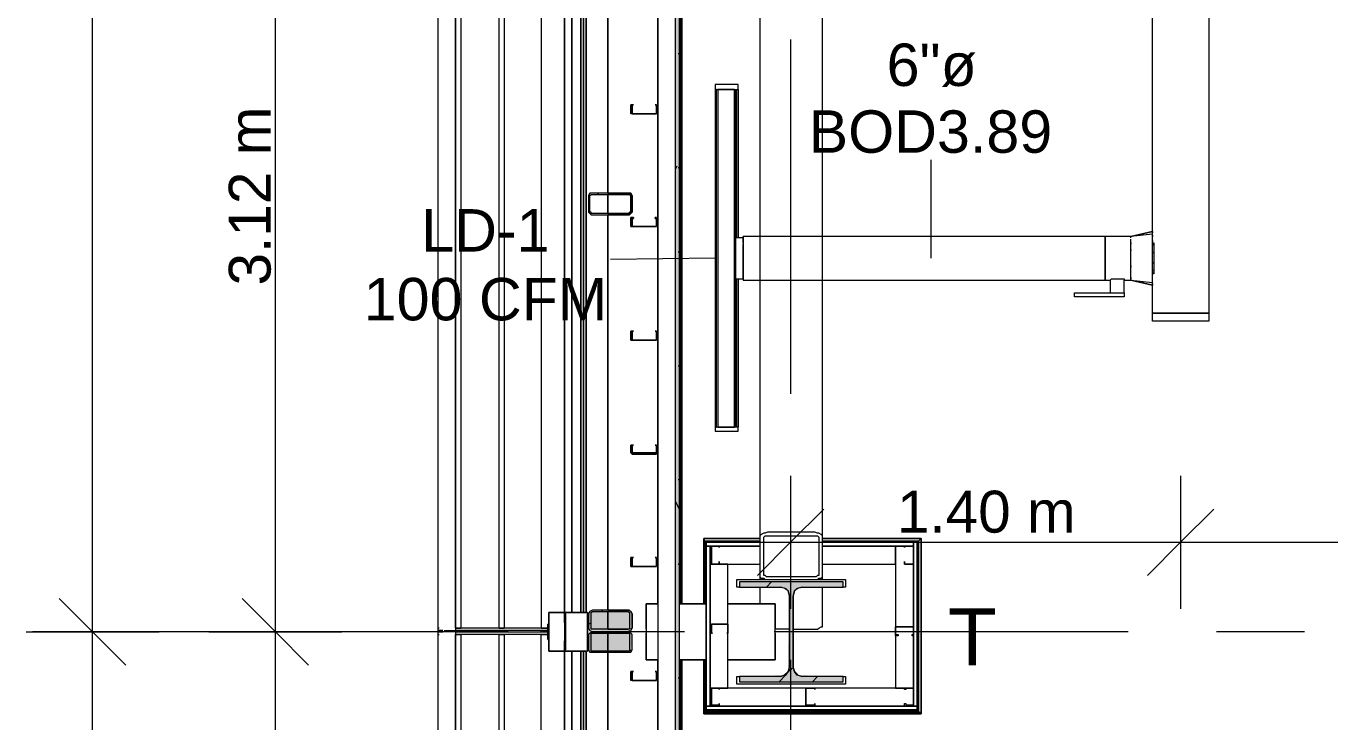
# Model space of a CAD drawing. Header units: metres. Extents: x -2 to 207, y -8 to 52.
# Drawn here: x 5.076 to 9.748, y 22.849 to 25.341 of the extents above; entities that cross this region are included whole.
import ezdxf

# ---------------------------------------------------------------- set-up
doc = ezdxf.new("R2010")
doc.units = ezdxf.units.M
doc.layers.add('HVAC - Ductos', color=5, linetype='Continuous', lineweight=0)
doc.layers.add('PDF_Text', color=7, linetype='Continuous', lineweight=0)
doc.layers.add('PDF_Geometry', color=7, linetype='Continuous', lineweight=0, true_color=0xaaaaaa)
doc.layers.add('PDF_Solid Fills', color=7, linetype='Continuous', lineweight=0, true_color=0xffffff)
doc.styles.add('PDF Helvetica', font='')
doc.styles.get('PDF Helvetica').set_extended_font_data('Helvetica')

msp = doc.modelspace()

# ---------------------------------------------------------------- hatches: boundary and pattern name
at = {"layer": 'PDF_Solid Fills', "lineweight": 0, "transparency": 33554559}
h = msp.add_hatch(color=256, dxfattribs=at)
h.paths.add_polyline_path([(7.4034, 34.4287), (7.4172, 34.4287), (7.4172, 46.7169), (7.4034, 46.7169)])
h.paths.add_polyline_path([(7.4034, 22.7362), (7.4172, 22.7362), (7.4172, 32.8984), (7.4034, 32.8984)])
h.paths.add_polyline_path([(7.4034, 21.2334), (7.4172, 21.2334), (7.4172, 22.7225), (7.4034, 22.7225)])
h.paths.add_polyline_path([(7.4172, 21.2151), (7.4034, 21.2151), (7.4034, 8.9224), (7.4172, 8.9224)])
h.paths.add_polyline_path([(7.4034, 32.9121), (7.4172, 32.9121), (7.4172, 34.4104), (7.4034, 34.4104)])
h = msp.add_hatch(color=256, dxfattribs=at)
h.paths.add_polyline_path([(7.0964, 24.743), (7.2476, 24.7384), (7.2476, 24.743)])
h.paths.add_polyline_path([(7.0964, 24.7338), (7.0918, 24.7338), (7.0918, 24.6743)])
h.paths.add_polyline_path([(7.2476, 24.7338), (7.2431, 24.7338), (7.2431, 24.6743), (7.2476, 24.7329)])
h.paths.add_polyline_path([(7.2431, 24.6743), (7.2385, 24.6743), (7.2431, 24.6697)])
h.paths.add_polyline_path([(7.101, 24.6697), (7.101, 24.6743), (7.0964, 24.6743)])
h.paths.add_polyline_path([(7.101, 24.6697), (7.2379, 24.6651), (7.2385, 24.6651), (7.2385, 24.6697)])
for points in [[(7.6324, 23.3319), (7.7974, 23.3319), (7.8111, 23.3181), (7.8066, 23.034), (7.802, 23.0248), (7.7974, 23.0203), (7.7791, 23.0157), (7.6324, 23.0111), (7.6324, 22.9928), (8.0035, 22.9928), (8.0035, 23.0111), (7.8569, 23.0157), (7.8387, 23.0157), (7.8387, 23.0248), (7.8341, 23.0294), (7.8295, 23.0294), (7.8295, 23.0478), (7.8249, 23.0478), (7.8249, 23.3043), (7.8295, 23.3227), (7.8387, 23.3319), (8.0035, 23.3319), (8.0035, 23.3502), (7.6324, 23.3502)], [(7.0918, 23.1852), (7.0964, 23.1852), (7.0964, 23.1761), (7.1056, 23.1761), (7.2339, 23.1715), (7.2339, 23.1761), (7.2431, 23.1806), (7.2476, 23.2439), (7.2476, 23.2449), (7.2431, 23.2494), (7.0964, 23.2494), (7.0918, 23.2403)], [(7.0964, 23.1074), (7.0964, 23.0982), (7.097, 23.0982), (7.2431, 23.1028), (7.2476, 23.166), (7.2476, 23.167), (7.2431, 23.1715), (7.0964, 23.1715), (7.0918, 23.1669), (7.0918, 23.1074)]]:
    msp.add_hatch(color=256, dxfattribs=at).paths.add_polyline_path(points)

# ---------------------------------------------------------------- linework, layer by layer
at = {"layer": 'HVAC - Ductos', "color": 252, "lineweight": 0, "true_color": 0x939598}
for points in [[(5.3142, 9.1378), (5.3142, 13.976), (5.3142, 23.1715), (5.3142, 32.3715), (5.3142, 41.567), (5.3142, 46.4007)], [(5.5569, 17.1787), (5.5707, 17.2061), (5.6119, 17.229), (5.6761, 17.2473), (5.7632, 17.2611), (5.864, 17.2703), (5.9693, 17.2748), (5.9693, 17.2794), (5.9693, 17.5727), (5.9693, 19.7856), (5.9693, 21.852), (5.9693, 23.1715), (5.9693, 26.2962), (5.9693, 28.7108), (5.9693, 32.3715), (5.9693, 38.3415), (5.9693, 41.567), (5.9693, 45.3515), (5.9693, 46.4007)], [(5.195, 23.2906), (5.3142, 23.1715), (5.4332, 23.0524)], [(5.8502, 23.2906), (5.9693, 23.1715), (6.0884, 23.0524)], [(5.0759, 23.1715), (5.3142, 23.1715), (5.5524, 23.1715)], [(5.7311, 23.1715), (5.9693, 23.1715), (6.2075, 23.1715)]]:
    msp.add_lwpolyline(points, dxfattribs=at)
at = {"layer": 'HVAC - Ductos', "lineweight": 0}
for points in [[(9.1123, 26.507), (9.1123, 26.5024), (9.1123, 27.9502), (9.314, 27.9502), (9.314, 24.3123), (9.1123, 24.3123), (9.1123, 24.4543)], [(9.1123, 24.5597), (9.1123, 26.3924)], [(7.5729, 23.9045), (7.5684, 23.9045), (7.5638, 23.9045), (7.5454, 23.9045), (7.55, 23.9045), (7.55, 25.1141), (7.5454, 25.1141), (7.5638, 25.1141), (7.5684, 25.1141), (7.5729, 25.1141)], [(7.5454, 25.1141), (7.5454, 23.9045)], [(7.5592, 25.1141), (7.5638, 25.1141), (7.5684, 25.1141)], [(7.5958, 25.1141), (7.605, 25.1141), (7.6233, 25.1141), (7.6279, 25.1141), (7.6279, 24.5826)], [(7.6004, 25.1141), (7.605, 25.1141), (7.6096, 25.1141)], [(7.6233, 24.5826), (7.6233, 25.1141)], [(8.3197, 24.5093), (8.3197, 24.8621)], [(7.6462, 24.5643), (7.6462, 24.5735), (7.6462, 24.5826), (7.6187, 24.5826), (7.6187, 24.5735), (7.6187, 24.5643)], [(7.6462, 24.5826), (7.6462, 24.5872), (7.6462, 24.5826), (7.6462, 24.5781), (7.6462, 24.5643), (7.6462, 24.546), (7.6462, 24.5277), (7.6462, 24.5093), (7.6462, 24.491), (7.6462, 24.4727), (7.6462, 24.4543), (7.6462, 24.4452), (7.6462, 24.4361), (7.6462, 24.4315), (8.9429, 24.4315), (8.9611, 24.4315), (8.9611, 24.3856), (8.9657, 24.3856), (8.9703, 24.3856), (8.9749, 24.3856), (8.9795, 24.3856), (8.9887, 24.3856), (8.9933, 24.3856), (9.0024, 24.3856), (9.0069, 24.3856), (9.0115, 24.3856), (9.0115, 24.4315), (9.0345, 24.4315), (9.0345, 24.4361), (9.0345, 24.4406), (9.0345, 24.4452), (9.0345, 24.4543), (9.0345, 24.4727), (9.0345, 24.491), (9.0345, 24.5093), (9.0345, 24.5277), (9.0345, 24.546), (9.0345, 24.5643), (9.0345, 24.5781)], [(9.0345, 24.5826), (9.0345, 24.5872), (8.9429, 24.5872), (8.9429, 24.5826), (8.9429, 24.5781), (8.9429, 24.5643), (8.9429, 24.546), (8.9429, 24.5277), (8.9429, 24.5093), (8.9429, 24.491), (8.9429, 24.4727), (8.9429, 24.4543), (8.9429, 24.4452), (8.9429, 24.4361), (8.9429, 24.4315), (8.9429, 24.4361), (8.9429, 24.4452), (8.9429, 24.4543), (8.9429, 24.4727), (8.9429, 24.491), (8.9429, 24.5093), (8.9429, 24.5277), (8.9429, 24.546), (8.9429, 24.5643), (8.9429, 24.5781), (8.9429, 24.5826), (8.9429, 24.5872), (7.6462, 24.5872)], [(9.1123, 24.6056), (9.0345, 24.5872), (9.1123, 24.6056)], [(9.1123, 24.4406), (9.1123, 24.4543), (9.1123, 24.4773), (9.1123, 24.5002), (9.1123, 24.5231), (9.1123, 24.5414), (9.1123, 24.5643), (9.1123, 24.5826), (9.1123, 24.5964), (9.0345, 24.5872)], [(9.1123, 24.5918), (9.1123, 24.5872)], [(7.6187, 24.5597), (7.6187, 24.546), (7.6187, 24.5277), (7.6187, 24.5093), (7.6187, 24.491), (7.6187, 24.4727), (7.6187, 24.4589), (7.6187, 24.4452), (7.6187, 24.4361), (7.6462, 24.4361), (7.6462, 24.4452), (7.6462, 24.4589), (7.6462, 24.4727), (7.6462, 24.491), (7.6462, 24.5093), (7.6462, 24.5277), (7.6462, 24.546), (7.6462, 24.5597)], [(9.1123, 24.5735), (9.1123, 24.5597), (9.1123, 24.5551)], [(9.1123, 24.5323), (9.1123, 24.5277)], [(9.1169, 24.5643), (9.1169, 24.5414), (9.1169, 24.5231), (9.1169, 24.5002), (9.1169, 24.4773), (9.1169, 24.4543)], [(7.5454, 24.5093), (7.1697, 24.5047)], [(9.1123, 24.4956), (9.1123, 24.491)], [(9.1123, 24.4681), (9.1123, 24.4635)], [(9.1123, 24.4589), (9.1123, 24.4498)], [(7.6279, 24.4361), (7.6279, 23.9045), (7.6233, 23.9045), (7.605, 23.9045), (7.5958, 23.9045)], [(7.6233, 23.9045), (7.6233, 24.4361)], [(8.9611, 24.4315), (8.9657, 24.4361), (8.9749, 24.4361), (8.9841, 24.4361), (8.9933, 24.4361), (9.0024, 24.4361), (9.0069, 24.4361), (9.0115, 24.4361), (9.0115, 24.4315)], [(9.0345, 24.4315), (9.1123, 24.4223), (9.1123, 24.4269), (9.1123, 24.4361)], [(7.5684, 23.9045), (7.5638, 23.9045), (7.5592, 23.9045)], [(7.6096, 23.9045), (7.605, 23.9045), (7.6004, 23.9045)], [(7.8157, 23.7304), (7.8157, 23.4922), (7.8157, 23.2539)], [(9.2132, 23.7304), (9.2132, 23.4922), (9.2132, 23.2539)], [(7.9349, 23.6114), (7.8157, 23.4922), (7.6966, 23.3731)], [(9.3323, 23.6114), (9.2132, 23.4922), (9.094, 23.3731)], [(7.582, 23.4922), (9.2132, 23.4922), (12.4157, 23.4922), (14.7295, 23.4922), (21.6112, 23.4922), (27.4071, 23.4922)]]:
    msp.add_lwpolyline(points, dxfattribs=at)
for points in [[(7.5454, 25.1325), (7.5454, 25.1141), (7.6279, 25.1141), (7.6279, 25.1325)], [(7.5546, 23.9045), (7.6142, 23.9045), (7.6142, 25.1141), (7.6187, 25.1141), (7.6187, 23.9045), (7.6142, 23.9045), (7.6142, 25.1141), (7.5546, 25.1141)], [(9.1123, 24.601), (9.1123, 24.6056)], [(9.0345, 24.5643), (9.0345, 24.5597)], [(9.0345, 24.5414), (9.0345, 24.5368)], [(9.0345, 24.4819), (9.0345, 24.4773)], [(9.0345, 24.4406), (9.0345, 24.4361)], [(9.1123, 24.4131), (9.0345, 24.4315), (9.1123, 24.4131), (9.1123, 24.4177)], [(8.8328, 24.3719), (8.8328, 24.3856), (9.0115, 24.3856), (9.0115, 24.3719)], [(9.1123, 24.3123), (9.314, 24.3123), (9.314, 24.2848), (9.1123, 24.2848)], [(7.5454, 23.8908), (7.6279, 23.8908), (7.6279, 23.9045), (7.5454, 23.9045)]]:
    msp.add_lwpolyline(points, close=True, dxfattribs=at)
at = {"layer": 'PDF_Geometry', "lineweight": 0}
for points in [[(8.1777, 34.4104), (8.4709, 34.4104), (8.4709, 34.4287), (7.4172, 34.4287), (7.4172, 46.7169), (7.3393, 46.7169), (7.3393, 8.9224)], [(9.4102, 8.8766), (9.0069, 8.8766), (8.5992, 8.8766), (8.196, 8.8766), (7.4034, 8.8766), (7.4034, 8.8903), (7.4034, 8.9087), (7.4034, 8.9224), (7.4034, 21.2151), (7.4034, 21.2197), (7.4034, 21.2334), (7.4034, 22.7225), (7.4034, 22.7362), (7.4034, 32.8984), (7.4034, 32.9121), (7.4034, 34.4104), (7.4034, 34.4287), (7.4034, 46.7169)], [(7.4172, 8.9224), (7.4172, 21.2151), (8.448, 21.2151), (8.448, 21.2334), (7.4172, 21.2334), (7.4172, 22.7225), (14.4684, 22.7225), (14.4684, 22.7362), (7.4172, 22.7362), (7.4172, 32.8984), (9.0115, 32.8984), (9.0115, 32.9121), (7.4172, 32.9121), (7.4172, 34.4104), (7.7424, 34.4104)], [(7.4172, 22.7362), (7.4172, 23.0707), (7.4172, 22.7362), (7.4172, 23.0707), (7.5134, 23.0707), (7.4172, 23.0707), (7.4172, 22.7362), (7.4172, 32.8984), (7.4172, 32.4724), (7.4172, 32.8984), (7.4172, 32.4724), (7.4172, 32.8984), (9.0115, 32.8984), (9.0115, 32.9121), (9.3918, 32.9121), (9.3918, 32.8984), (21.3547, 32.8984)], [(7.3393, 23.2723), (7.3393, 32.2661)], [(7.4172, 32.2661), (7.4172, 23.2723)], [(7.4172, 32.2661), (7.4172, 23.2723)], [(7.4172, 23.2723), (7.4172, 32.2661)], [(7.4172, 32.2661), (7.4172, 23.2723)], [(7.4217, 23.2723), (7.4217, 32.2661)], [(7.7058, 27.492), (7.7058, 23.506), (7.5042, 23.506), (7.7058, 23.506), (7.5042, 23.506), (7.5042, 23.5014), (7.5088, 23.4968), (7.5134, 23.4968), (7.7012, 23.4968), (7.5134, 23.4968), (7.7058, 23.4968), (7.5088, 23.4968), (7.5088, 23.2723), (7.5088, 23.4968), (7.7058, 23.4968)], [(7.9303, 23.506), (7.9303, 27.492)], [(7.7058, 23.506), (7.5042, 23.506), (7.5042, 23.2723), (7.5042, 23.506), (7.5042, 23.2723), (7.5042, 23.506), (7.5042, 23.5014), (7.5088, 23.4968), (7.5134, 23.4968), (7.7012, 23.4968), (7.5134, 23.4968), (7.7058, 23.4968), (7.5134, 23.4968), (7.5134, 23.4143), (7.5134, 22.9699), (7.5134, 22.892), (8.2739, 22.892), (7.5134, 22.892), (7.5134, 22.8874), (7.5088, 22.8874), (7.5042, 22.8828), (7.5042, 22.8783), (7.5042, 23.0707), (7.5042, 22.8828), (8.283, 22.8828), (8.283, 23.506), (8.2785, 23.5014), (8.2739, 23.4968), (8.2785, 23.5014), (8.283, 23.506), (8.2785, 23.5014), (8.2739, 23.4968), (7.9349, 23.4968), (8.2739, 23.4968), (7.9303, 23.4968), (8.1914, 23.4968), (8.2739, 23.4968), (8.2739, 22.9699), (8.2739, 22.892), (7.5134, 22.892), (8.2739, 22.892), (8.2739, 22.8874), (8.2785, 22.8828), (8.283, 22.8828), (8.283, 22.8783), (8.283, 22.8828), (8.2785, 22.8828), (8.2739, 22.8874), (8.2739, 22.892), (8.2739, 23.4968), (8.2739, 22.8874), (7.5134, 22.8874), (7.5134, 23.0707), (7.5134, 22.8874), (8.2739, 22.8874), (7.5088, 22.8874), (8.2739, 22.8874), (8.2739, 23.4968), (8.2739, 22.892), (8.2739, 22.8874), (8.2785, 22.8828), (8.283, 22.8828), (8.283, 22.8783), (8.283, 23.506), (7.9303, 23.506), (8.283, 23.506), (7.9303, 23.506), (8.283, 23.506), (8.2785, 23.5014), (8.2739, 23.4968), (7.9303, 23.4968), (7.9303, 27.1759)], [(7.7058, 27.1759), (7.7058, 23.4968), (7.5134, 23.4968), (7.5134, 23.4922), (7.5134, 23.4785), (7.5134, 22.9057), (7.5271, 22.9057), (7.5271, 23.4785), (7.5134, 23.4785), (7.7058, 23.4785), (7.5271, 23.4785), (7.5271, 23.4143), (7.5271, 22.9699), (7.5912, 22.9699), (7.5912, 23.4143), (7.5271, 23.4143), (7.5912, 23.4143), (7.7058, 23.4143)], [(6.5695, 26.2412), (6.5604, 26.2412), (6.5558, 26.2412), (6.5512, 26.2412), (6.5512, 23.1715), (6.5558, 23.1715), (6.5604, 23.1715), (6.5695, 23.1715)], [(6.6153, 26.2412), (6.6153, 26.2366), (6.6153, 26.2412), (6.6153, 26.2366), (6.6153, 26.2412), (6.6153, 23.1715), (6.9452, 23.1715), (6.9452, 23.1761), (6.9269, 23.1761), (6.9452, 23.1761)], [(6.6336, 26.2275), (6.6153, 26.2275), (6.6153, 23.1852), (6.6153, 26.2275), (6.6336, 26.2275), (6.6336, 23.1852), (6.6153, 23.1852), (6.6153, 26.2275), (6.6153, 23.1852), (6.6336, 23.1852)], [(6.9223, 23.1852), (6.9452, 23.1852), (6.9452, 23.199), (6.9498, 23.199), (6.9452, 23.199), (6.9452, 23.1898), (6.9452, 23.199), (6.9452, 23.1852), (6.6153, 23.1852), (6.6153, 26.2275)], [(6.9452, 26.2275), (6.9452, 26.2229), (6.9452, 26.2275), (6.9223, 26.2275), (6.9223, 23.1852), (6.9452, 23.1852), (6.9452, 23.199), (6.9452, 23.1898), (6.9452, 23.199), (6.9452, 23.1898), (6.9452, 23.199), (6.9452, 23.1852)], [(7.8157, 25.2928), (7.8157, 24.0237)], [(7.0048, 24.743), (7.0048, 24.6651)], [(7.1239, 24.7384), (7.1285, 24.743)], [(7.1606, 24.743), (7.2385, 24.743), (7.2431, 24.743)], [(7.2431, 24.7384), (7.2476, 24.7338), (7.2476, 24.6743), (7.2431, 24.6697), (7.2385, 24.6651), (7.1606, 24.6651)], [(7.1606, 24.6697), (7.2385, 24.6697), (7.2385, 24.6743), (7.2431, 24.6743), (7.2431, 24.7338), (7.2385, 24.7384), (7.1606, 24.7384)], [(7.0918, 24.7064), (7.0964, 24.711)], [(7.8157, 23.703), (7.8157, 23.3868)], [(7.5134, 23.4922), (7.5134, 22.892), (7.5134, 23.4922)], [(8.2693, 23.4922), (8.2693, 23.4968), (7.9303, 23.4968)], [(7.9303, 23.4922), (8.2693, 23.4922)], [(8.2556, 23.4922), (7.9303, 23.4922)], [(7.9303, 23.3593), (7.9303, 23.4143), (8.1914, 23.4143), (8.1914, 23.4785), (7.9303, 23.4785), (8.2556, 23.4785), (8.2556, 23.4922), (8.2556, 22.9057), (8.2693, 22.9057)], [(8.2693, 23.4922), (8.2556, 23.4922)], [(8.2693, 22.9057), (8.2693, 23.4922)], [(7.9303, 23.4143), (8.1914, 23.4143), (8.1914, 22.9699), (7.5912, 22.9699), (7.5271, 22.9699), (7.5271, 22.9057), (8.2556, 22.9057), (8.2556, 22.9699), (8.1914, 22.9699), (7.5912, 22.9699), (7.5912, 23.4143), (7.7058, 23.4143), (7.7058, 23.3593)], [(7.6324, 23.3319), (7.6233, 23.3319), (7.6233, 23.3593), (7.7241, 23.3593)], [(7.7058, 23.3319), (7.7058, 23.2723)], [(7.7287, 23.3319), (7.747, 23.3502)], [(7.7791, 23.0111), (7.7929, 23.0157), (7.8066, 23.0294), (7.8111, 23.0432), (7.8111, 23.2998), (7.8066, 23.3181), (7.7929, 23.3273), (7.7791, 23.3319)], [(7.8569, 23.3319), (7.8433, 23.3273), (7.8295, 23.3181), (7.8249, 23.2998), (7.8249, 23.0432)], [(7.8249, 23.1806), (7.9028, 23.1806), (7.9119, 23.1806), (7.9165, 23.1852), (7.9257, 23.1898), (7.9303, 23.1898), (7.9303, 23.199), (7.9303, 23.2036), (7.9303, 23.3319)], [(7.9119, 23.3593), (8.0127, 23.3593), (8.0127, 23.3319), (8.0036, 23.3319)], [(7.298, 23.1944), (7.298, 23.1898), (7.298, 23.1852), (7.298, 23.1806), (7.298, 23.1852), (7.298, 23.1898), (7.298, 23.1944), (7.298, 23.2723), (7.298, 23.0707), (7.298, 23.1532), (7.298, 23.1577), (7.298, 23.1623), (7.298, 23.1669), (7.298, 23.1623), (7.298, 23.1577), (7.298, 23.1532)], [(7.7607, 23.1532), (7.7607, 23.1577), (7.7607, 23.1623), (7.7607, 23.1669), (7.7607, 23.1623), (7.7607, 23.1577), (7.7607, 23.1532), (7.7607, 23.0707), (7.7607, 23.2723), (7.7607, 23.1944), (7.7607, 23.1898), (7.7607, 23.1852), (7.7607, 23.1806), (7.7607, 23.1852), (7.7607, 23.1898), (7.7607, 23.1944)], [(6.9498, 23.2403), (6.9498, 23.199)], [(6.9498, 23.2403), (6.9498, 23.199)], [(7.014, 23.2403), (7.0826, 23.2403)], [(7.1377, 23.2448), (7.1423, 23.2494)], [(7.2385, 23.2494), (7.2339, 23.2494), (7.1606, 23.2494)], [(7.2339, 23.2448), (7.1606, 23.2448)], [(7.2385, 23.2357), (7.2385, 23.1852)], [(7.2431, 23.2448), (7.2476, 23.2357), (7.2476, 23.1852), (7.2431, 23.1806)], [(6.5558, 23.1852), (6.5512, 23.1852), (6.5512, 23.1761), (6.5558, 23.1761)], [(6.5695, 23.1761), (6.5604, 23.1761), (6.5558, 23.1761), (6.5512, 23.1761), (6.5512, 20.1063), (6.5558, 20.1063), (6.5604, 20.1063), (6.5695, 20.1063)], [(6.5741, 23.1761), (6.5833, 23.1761), (6.6016, 23.1761), (6.6153, 23.1761), (6.6153, 23.1715), (6.6016, 23.1715), (6.5833, 23.1715), (6.5741, 23.1715)], [(6.6153, 23.1761), (6.6153, 23.1715), (6.6153, 23.1761), (6.6153, 23.1715), (6.6153, 23.1761), (6.6153, 20.1063), (6.9452, 20.1063), (6.9452, 20.1109), (6.9269, 20.1109), (6.9452, 20.1109)], [(6.9452, 23.1715), (6.9452, 23.1761), (6.9452, 23.1715), (6.9269, 23.1715), (6.9452, 23.1715), (6.9452, 23.1761), (6.6153, 23.1761), (6.6153, 23.1715)], [(6.6153, 23.1715), (6.6153, 23.1761), (6.6153, 23.1715)], [(6.6153, 23.1715), (6.6153, 23.1761), (6.6153, 23.1715)], [(6.7711, 23.1852), (6.7895, 23.1852)], [(6.9498, 23.199), (6.9452, 23.199)], [(6.9498, 23.199), (6.9452, 23.199)], [(6.9498, 23.199), (6.9498, 23.2036)], [(6.9498, 23.199), (6.9498, 23.2036)], [(7.0918, 23.199), (7.101, 23.2036)], [(7.1606, 23.1806), (7.2339, 23.1806)], [(7.2385, 23.1715), (7.2339, 23.1715), (7.2385, 23.1761)], [(7.8111, 23.1806), (7.7607, 23.1806)], [(6.8031, 23.1715), (5.5753, 23.1715)], [(6.5558, 23.1715), (6.5512, 23.1715), (6.5512, 23.1623), (6.5558, 23.1623)], [(6.9223, 23.1623), (6.9452, 23.1623), (6.9452, 23.1486), (6.9452, 23.1532), (6.9452, 23.1486), (6.9452, 23.1623), (6.9452, 23.1577), (6.9452, 23.1623), (6.6153, 23.1623), (6.6153, 20.1201), (6.9452, 20.1201), (6.9452, 20.1338), (6.9452, 20.1247), (6.9452, 20.1338), (6.9498, 20.1338), (6.9452, 20.1338), (6.9452, 20.1201), (6.9223, 20.1201)], [(6.6336, 23.1623), (6.6153, 23.1623), (6.6153, 20.1201), (6.6153, 23.1623), (6.6336, 23.1623), (6.6336, 20.1201), (6.6153, 20.1201), (6.6153, 23.1623), (6.6153, 20.1201), (6.6336, 20.1201)], [(6.7895, 23.1623), (6.7711, 23.1623)], [(6.9223, 20.0972), (6.9452, 20.0972), (6.9452, 20.0926), (6.9452, 20.0972), (6.9452, 20.0788), (6.9498, 20.0788), (6.9452, 20.0788), (6.9498, 20.0788), (6.9452, 20.0788), (6.9452, 20.088), (6.9452, 20.0788), (6.9452, 20.1338), (6.9452, 20.1247), (6.9452, 20.1338), (6.9452, 20.1201), (6.9223, 20.1201), (6.9223, 23.1623), (6.9452, 23.1623), (6.9452, 23.1486), (6.9452, 23.1532), (6.9452, 23.1486), (6.9452, 23.1623), (6.9452, 23.1577)], [(6.9452, 23.144), (6.9498, 23.144)], [(6.9452, 23.144), (6.9498, 23.144)], [(6.9452, 23.144), (6.9498, 23.144)], [(6.9452, 23.144), (6.9498, 23.144)], [(6.9498, 23.1394), (6.9498, 23.144)], [(6.9498, 23.1394), (6.9498, 23.144)], [(7.0048, 23.1394), (7.0048, 23.1028)], [(7.0048, 23.1394), (7.0048, 23.1028)], [(7.4355, 23.1715), (7.1193, 23.1715)], [(7.2339, 23.1669), (7.1606, 23.1669)], [(7.2385, 23.1669), (7.2385, 23.1623), (7.2385, 23.1074), (7.2385, 23.1028)], [(7.2476, 23.1074), (7.2476, 23.1623), (7.2431, 23.1669)], [(9.0253, 23.1715), (7.7562, 23.1715)], [(9.6575, 23.1715), (9.3415, 23.1715)], [(7.0826, 23.1028), (7.014, 23.1028)], [(7.1606, 23.1028), (7.2339, 23.1028)], [(7.1606, 23.0982), (7.2339, 23.0982), (7.2385, 23.0982)], [(7.2431, 23.1028), (7.2431, 23.1074)], [(7.3393, 14.4617), (7.3393, 23.0707)], [(7.4217, 22.7362), (7.4217, 23.0707)], [(7.5134, 22.892), (7.5134, 23.0707)], [(7.5134, 23.0707), (7.5134, 22.892)], [(7.5134, 22.892), (7.5134, 23.0707)], [(7.5134, 23.0707), (7.5134, 22.892)], [(7.5912, 23.0707), (7.7607, 23.0707), (7.5912, 23.0707)], [(7.8066, 23.0294), (7.8249, 23.0432), (7.8295, 23.0294), (7.8433, 23.0157), (7.8569, 23.0111)], [(7.8157, 23.0707), (7.8157, 21.8016)], [(8.0036, 23.0111), (8.0127, 23.0111), (8.0127, 22.9836), (7.6233, 22.9836), (7.6233, 23.0111), (7.6324, 23.0111)], [(7.7745, 22.9928), (7.7974, 23.0157)], [(7.8936, 22.9928), (7.9119, 23.0111)], [(7.5134, 22.892), (8.2739, 22.892), (7.5134, 22.892)]]:
    msp.add_lwpolyline(points, dxfattribs=at)
for points in [[(7.4263, 32.2661), (7.4263, 23.2723)], [(6.7895, 23.1852), (6.7711, 23.1852), (6.7711, 26.2275), (6.7895, 26.2275)], [(7.0048, 24.7064), (7.0048, 23.2403), (7.0048, 24.7064), (7.0048, 26.1679)], [(7.0322, 26.1679), (7.0322, 24.7064)], [(7.0644, 26.1679), (7.0644, 24.7064)], [(7.0735, 26.1679), (7.0735, 24.7064)], [(7.0826, 26.1679), (7.0826, 24.7064)], [(7.1606, 24.743), (7.1606, 26.2)], [(7.2431, 25.0591), (7.2431, 25.0317), (7.2476, 25.0271), (7.3347, 25.0271), (7.3347, 25.0317), (7.3347, 25.0591), (7.3301, 25.0591), (7.3347, 25.0591), (7.3347, 25.0317), (7.3347, 25.0271), (7.2476, 25.0271), (7.2476, 25.0317), (7.2476, 25.0591), (7.2522, 25.0591)], [(7.2522, 25.0591), (7.2476, 25.0591), (7.2476, 25.0317), (7.2476, 25.0271), (7.3347, 25.0271), (7.3347, 25.0317), (7.3347, 25.0591), (7.3301, 25.0591), (7.3347, 25.0591), (7.3347, 25.0317), (7.3347, 25.0271), (7.2476, 25.0271), (7.2431, 25.0271), (7.2431, 25.0317), (7.2431, 25.0591)], [(7.101, 24.743), (7.0964, 24.743), (7.0918, 24.7338), (7.0918, 24.6743), (7.0964, 24.6697), (7.101, 24.6651), (7.2385, 24.6651), (7.2431, 24.6697), (7.2476, 24.6743), (7.2476, 24.7338), (7.2431, 24.743), (7.2385, 24.743)], [(7.0964, 24.6743), (7.0964, 24.7338), (7.101, 24.7384), (7.2385, 24.7384), (7.2431, 24.7338), (7.2431, 24.6743), (7.2385, 24.6743), (7.2385, 24.6697), (7.101, 24.6697), (7.101, 24.6743)], [(7.1606, 24.7064), (7.1606, 24.7384), (7.1606, 24.7064), (7.1606, 24.6697)], [(7.0322, 24.7064), (7.0322, 23.2403)], [(7.0644, 24.7064), (7.0644, 23.2403)], [(7.0735, 24.7064), (7.0735, 23.2403)], [(7.0826, 24.7064), (7.0826, 23.2403)], [(7.1606, 23.2494), (7.1606, 24.6651)], [(7.2431, 24.656), (7.2431, 24.6239), (7.2476, 24.6239), (7.3347, 24.6239), (7.3347, 24.656), (7.3301, 24.656), (7.3301, 24.6514), (7.3347, 24.6514), (7.3347, 24.6239), (7.2476, 24.6239), (7.2476, 24.6514), (7.2522, 24.6514), (7.2522, 24.656)], [(7.2522, 24.656), (7.2522, 24.6514), (7.2476, 24.6514), (7.2476, 24.6239), (7.3347, 24.6239), (7.3347, 24.6514), (7.3301, 24.6514), (7.3301, 24.656), (7.3347, 24.656), (7.3347, 24.6239), (7.2476, 24.6239), (7.2431, 24.6239), (7.2431, 24.656)], [(7.2431, 24.2482), (7.2431, 24.2161), (7.2476, 24.2161), (7.3347, 24.2161), (7.3347, 24.2482), (7.3301, 24.2482), (7.3347, 24.2482), (7.3347, 24.2161), (7.2476, 24.2161), (7.2476, 24.2482), (7.2522, 24.2482)], [(7.2522, 24.2482), (7.2476, 24.2482), (7.2476, 24.2161), (7.3347, 24.2161), (7.3347, 24.2482), (7.3301, 24.2482), (7.3347, 24.2482), (7.3347, 24.2161), (7.2476, 24.2161), (7.2431, 24.2161), (7.2431, 24.2482)], [(7.2431, 23.8404), (7.2431, 23.8129), (7.2476, 23.8129), (7.2476, 23.8083), (7.3347, 23.8083), (7.3347, 23.8129), (7.3347, 23.8404), (7.3301, 23.8404), (7.3347, 23.8404), (7.3347, 23.8129), (7.2476, 23.8129), (7.2476, 23.8404), (7.2522, 23.8404)], [(7.2522, 23.8404), (7.2476, 23.8404), (7.2476, 23.8129), (7.3347, 23.8129), (7.3347, 23.8404), (7.3301, 23.8404), (7.3347, 23.8404), (7.3347, 23.8129), (7.3347, 23.8083), (7.2476, 23.8083), (7.2431, 23.8129), (7.2431, 23.8404)], [(8.2739, 22.892), (8.2739, 23.4968), (8.2739, 22.8874), (8.2739, 23.4968), (8.2739, 22.892), (8.2739, 22.8874), (8.2785, 22.8828), (8.283, 22.8828), (8.283, 22.8783), (8.283, 23.506), (8.283, 22.8828), (7.5042, 22.8828), (7.5042, 23.0707), (7.5042, 22.8783), (7.5042, 22.8828), (7.5088, 22.8874), (7.5134, 22.8874), (7.5134, 22.892)], [(7.5134, 23.4968), (7.5134, 23.2723), (7.5134, 23.4968), (7.5134, 23.2723), (7.5134, 23.4968), (7.5088, 23.4968), (7.5042, 23.5014), (7.5042, 23.506), (7.5042, 23.5014), (7.5088, 23.4968)], [(7.9303, 23.506), (7.9303, 23.5106), (7.9303, 23.5152), (7.9257, 23.5197), (7.9165, 23.5243), (7.9119, 23.5243), (7.9028, 23.5288), (7.7332, 23.5288), (7.7241, 23.5243), (7.7195, 23.5243), (7.7104, 23.5197), (7.7058, 23.5152), (7.7058, 23.5106), (7.7058, 23.506), (7.7058, 23.3823), (7.7058, 23.3731), (7.7058, 23.3685), (7.7104, 23.3639), (7.7195, 23.3639), (7.7241, 23.3593), (7.7332, 23.3593), (7.9028, 23.3593), (7.9119, 23.3593), (7.9165, 23.3639), (7.9257, 23.3639), (7.9303, 23.3685), (7.9303, 23.3731), (7.9303, 23.3823)], [(7.7332, 23.5152), (7.9028, 23.5152), (7.9073, 23.5152), (7.9119, 23.5152), (7.9165, 23.5106), (7.9165, 23.506), (7.9165, 23.3823), (7.9165, 23.3777), (7.9165, 23.3731), (7.9119, 23.3731), (7.9073, 23.3685), (7.9028, 23.3685), (7.7332, 23.3685), (7.7287, 23.3685), (7.7241, 23.3731), (7.7195, 23.3731), (7.7195, 23.3777), (7.7195, 23.3823), (7.7195, 23.506), (7.7195, 23.5106), (7.7241, 23.5152), (7.7287, 23.5152)], [(7.5134, 23.4968), (7.5134, 23.2723)], [(7.5134, 23.4922), (7.7058, 23.4922)], [(7.5317, 23.4143), (7.5271, 23.4189), (7.5271, 23.4785), (7.5317, 23.4785), (7.5592, 23.4785), (7.5592, 23.4739), (7.5592, 23.4785), (7.5317, 23.4785), (7.5317, 23.4189), (7.5317, 23.4143), (7.5592, 23.4143)], [(8.2739, 23.4968), (7.9349, 23.4968), (8.2739, 23.4968), (7.9303, 23.4968)], [(8.1914, 23.4143), (8.1914, 22.9699), (8.2556, 22.9699), (8.2556, 23.4785), (8.1914, 23.4785)], [(8.2235, 23.4739), (8.2235, 23.4785)], [(8.2556, 23.4785), (8.2556, 23.4189), (8.2556, 23.4143), (8.2235, 23.4143), (8.2235, 23.4235), (8.2235, 23.4143), (8.2556, 23.4143), (8.2556, 23.4189), (8.2556, 23.4785), (8.2235, 23.4785)], [(8.2693, 22.892), (8.2739, 22.892), (8.2739, 23.4968), (8.2693, 23.4968)], [(7.2431, 23.4372), (7.2431, 23.4051), (7.2476, 23.4051), (7.3347, 23.4051), (7.3347, 23.4372), (7.3301, 23.4372), (7.3347, 23.4372), (7.3347, 23.4051), (7.2476, 23.4051), (7.2476, 23.4372), (7.2522, 23.4372)], [(7.2522, 23.4372), (7.2476, 23.4372), (7.2476, 23.4051), (7.3347, 23.4051), (7.3347, 23.4372), (7.3301, 23.4372), (7.3347, 23.4372), (7.3347, 23.4051), (7.2476, 23.4051), (7.2431, 23.4051), (7.2431, 23.4372)], [(7.5592, 23.4235), (7.5592, 23.4143)], [(8.0036, 23.3502), (7.6324, 23.3502), (7.6324, 23.3319), (7.7791, 23.3319), (7.7974, 23.3273), (7.8066, 23.3181), (7.8111, 23.2998), (7.8111, 23.0478), (7.8066, 23.0294), (7.7974, 23.0157), (7.7791, 23.0111), (7.6324, 23.0111), (7.6324, 22.9928), (8.0036, 22.9928), (8.0036, 23.0111), (7.8569, 23.0111), (7.8387, 23.0157), (7.8295, 23.0294), (7.8249, 23.0478), (7.8249, 23.2998), (7.8295, 23.3181), (7.8387, 23.3273), (7.8569, 23.3319), (8.0036, 23.3319)], [(7.298, 23.2723), (7.3393, 23.2723)], [(7.4172, 23.2723), (7.5134, 23.2723)], [(7.5912, 23.2723), (7.7607, 23.2723)], [(6.9452, 23.199), (6.9452, 23.144), (6.9498, 23.144), (6.9452, 23.144), (6.9498, 23.144), (6.9452, 23.144), (6.9498, 23.144), (6.9452, 23.144), (6.9498, 23.144), (6.9452, 23.144), (6.9452, 23.199), (6.9498, 23.199), (6.9498, 23.2403), (6.9498, 23.199), (6.9498, 23.2036), (6.9498, 23.199), (6.9452, 23.199), (6.9498, 23.199), (6.9452, 23.199), (6.9498, 23.199), (6.9498, 23.2036), (6.9498, 23.2081), (6.9498, 23.2036), (6.9498, 23.199)], [(7.0048, 23.1028), (7.0094, 23.1028), (7.014, 23.1028), (7.0826, 23.1028), (7.0872, 23.1028), (7.0872, 23.2403), (7.0826, 23.2403), (7.014, 23.2403), (7.0094, 23.2403), (7.0048, 23.2403), (7.0048, 23.1028), (7.0002, 23.1028), (6.9544, 23.1028), (6.9498, 23.1028), (6.9498, 23.2403), (6.9544, 23.2403), (7.0002, 23.2403), (7.0048, 23.2403)], [(7.0872, 23.2403), (7.0826, 23.2403), (7.014, 23.2403), (7.0094, 23.2403), (7.0048, 23.2403), (7.0002, 23.2403), (6.9544, 23.2403), (6.9498, 23.2403), (6.9498, 23.1028), (6.9544, 23.1028), (7.0002, 23.1028), (7.0048, 23.1028), (7.0094, 23.1028), (7.014, 23.1028), (7.0826, 23.1028), (7.0872, 23.1028)], [(7.0002, 23.2403), (6.9544, 23.2403)], [(7.0048, 23.2036), (7.0048, 23.2403)], [(7.0048, 23.2036), (7.0048, 23.2403)], [(7.0094, 23.2403), (7.0094, 23.1028)], [(7.0094, 23.2403), (7.0094, 23.2036)], [(7.0872, 23.2403), (7.0872, 23.1028)], [(7.2476, 23.1852), (7.2476, 23.2357), (7.2431, 23.2448), (7.2339, 23.2494), (7.1056, 23.2494), (7.0964, 23.2448), (7.0918, 23.2357), (7.0918, 23.1852), (7.0964, 23.1761), (7.1056, 23.1715), (7.2339, 23.1715), (7.2431, 23.1761)], [(7.2339, 23.2448), (7.2385, 23.2403), (7.2385, 23.2357), (7.2385, 23.1852), (7.2385, 23.1806), (7.2339, 23.1806), (7.1056, 23.1806), (7.101, 23.1806), (7.101, 23.1852), (7.101, 23.2357), (7.101, 23.2403), (7.1056, 23.2448)], [(7.1606, 23.1806), (7.1606, 23.2448)], [(6.6336, 23.1715), (6.6336, 23.1761)], [(6.7711, 23.1761), (6.7711, 23.1715)], [(6.7895, 23.1715), (6.7895, 23.1761)], [(6.9223, 23.1761), (6.9223, 23.1715)], [(6.9452, 23.199), (6.9498, 23.199)], [(7.0872, 23.1394), (7.0872, 23.144), (7.0872, 23.199), (7.0872, 23.2036), (7.0872, 23.2081), (7.0872, 23.2036), (7.0872, 23.199), (7.0872, 23.144)], [(7.0872, 23.1486), (7.0872, 23.199), (7.0872, 23.2036), (7.0872, 23.199)], [(7.5271, 23.1944), (7.5317, 23.199), (7.5912, 23.199), (7.5912, 23.1944), (7.5912, 23.1669), (7.5866, 23.1669), (7.5912, 23.1669), (7.5912, 23.1944), (7.5912, 23.199), (7.5317, 23.199), (7.5317, 23.1944), (7.5317, 23.1669), (7.5362, 23.1669), (7.5271, 23.1669)], [(8.251, 23.1577), (8.251, 23.1623), (8.2556, 23.1623), (8.2556, 23.1898), (8.196, 23.1898), (8.1914, 23.1898), (8.1914, 23.1623), (8.2006, 23.1623), (8.2006, 23.1577), (8.1914, 23.1577), (8.1914, 23.1898), (8.196, 23.1898), (8.2556, 23.1898), (8.2556, 23.1577)], [(6.7895, 20.1201), (6.7711, 20.1201), (6.7711, 23.1623), (6.7895, 23.1623)], [(6.9452, 23.1532), (6.9452, 23.1486)], [(6.9498, 23.144), (6.9498, 23.1394), (6.9498, 23.144), (6.9498, 23.1028)], [(6.9498, 23.144), (6.9498, 23.1394), (6.9498, 23.144), (6.9498, 23.1028)], [(7.0048, 23.1028), (7.0048, 23.1394)], [(7.0094, 23.1394), (7.0094, 23.1028)], [(7.0872, 23.1394), (7.0872, 23.144)], [(7.2476, 23.1074), (7.2476, 23.1623), (7.2431, 23.1669), (7.2339, 23.1715), (7.1056, 23.1715), (7.0964, 23.1669), (7.0918, 23.1623), (7.0918, 23.1074), (7.0964, 23.0982), (7.1056, 23.0982), (7.2339, 23.0982), (7.2431, 23.0982)], [(7.2385, 23.1074), (7.2385, 23.1028), (7.2339, 23.1028), (7.1056, 23.1028), (7.101, 23.1028), (7.101, 23.1074), (7.101, 23.1623), (7.101, 23.1669), (7.1056, 23.1669), (7.2339, 23.1669), (7.2385, 23.1669), (7.2385, 23.1623)], [(7.1606, 23.1028), (7.1606, 23.1669)], [(6.9544, 23.1028), (7.0002, 23.1028)], [(7.0048, 23.1028), (7.0048, 21.6412)], [(7.0322, 23.1028), (7.0322, 21.6412)], [(7.0644, 23.1028), (7.0644, 21.6412)], [(7.0735, 23.1028), (7.0735, 21.6412)], [(7.0826, 23.1028), (7.0826, 21.6412)], [(7.1606, 21.6779), (7.1606, 23.0982)], [(7.298, 23.0707), (7.3393, 23.0707)], [(7.4263, 23.0707), (7.4263, 22.7362)], [(7.5088, 22.8874), (7.5088, 23.0707)], [(7.2431, 23.0294), (7.2431, 23.002), (7.2476, 22.9974), (7.3347, 22.9974), (7.3347, 23.002), (7.3347, 23.0294), (7.3301, 23.0294), (7.3347, 23.0294), (7.3347, 23.002), (7.3347, 22.9974), (7.2476, 22.9974), (7.2476, 23.002), (7.2476, 23.0294), (7.2522, 23.0294)], [(7.2522, 23.0294), (7.2476, 23.0294), (7.2476, 23.002), (7.2476, 22.9974), (7.3347, 22.9974), (7.3347, 23.002), (7.3347, 23.0294), (7.3301, 23.0294), (7.3347, 23.0294), (7.3347, 23.002), (7.3347, 22.9974), (7.2476, 22.9974), (7.2431, 22.9974), (7.2431, 23.002), (7.2431, 23.0294)], [(7.5317, 22.9699), (7.5317, 22.9103), (7.5592, 22.9103), (7.5592, 22.9149), (7.5592, 22.9057), (7.5317, 22.9057), (7.5317, 22.9103), (7.5271, 22.9103), (7.5271, 22.9699), (7.5317, 22.9699), (7.5592, 22.9699)], [(7.5592, 22.9654), (7.5592, 22.9699)], [(7.8753, 22.9699), (7.8707, 22.9699), (7.8707, 22.9103), (7.8753, 22.9103), (7.9028, 22.9103), (7.9028, 22.9149), (7.9028, 22.9057), (7.8753, 22.9057), (7.8707, 22.9057), (7.8707, 22.9103), (7.8707, 22.9699), (7.8753, 22.9699), (7.9028, 22.9699)], [(7.9028, 22.9654), (7.9028, 22.9699)], [(8.2556, 22.9699), (8.2556, 22.9103), (8.2556, 22.9057), (8.2235, 22.9057), (8.2235, 22.9149), (8.2281, 22.9149), (8.2281, 22.9103), (8.2556, 22.9103), (8.2556, 22.9699), (8.2281, 22.9699), (8.2281, 22.9654), (8.2235, 22.9654), (8.2235, 22.9699)], [(8.2693, 22.892), (8.2693, 22.9057), (7.5134, 22.9057), (7.5134, 22.892)], [(7.5134, 22.892), (7.5134, 22.8874), (7.5088, 22.8874), (7.5042, 22.8828), (7.5042, 22.8783), (8.283, 22.8783), (7.5042, 22.8783), (7.5042, 22.8828), (7.5088, 22.8874), (7.5134, 22.8874)]]:
    msp.add_lwpolyline(points, close=True, dxfattribs=at)
at = {"layer": 'PDF_Geometry', "color": 7, "lineweight": 0, "true_color": 0xffffff}
for points in [[(7.4126, 25.2424), (7.4172, 25.2424)], [(7.408, 24.8392), (7.4034, 24.83)], [(7.4126, 24.8346), (7.4172, 24.8346)], [(7.4126, 24.5323), (7.4172, 24.5323)], [(7.4126, 24.1245), (7.4172, 24.1245)], [(7.4126, 23.7167), (7.4172, 23.7167)], [(7.4172, 23.6114), (7.4034, 23.6388)], [(7.4172, 23.4097), (7.4126, 23.4143), (7.4172, 23.4143)], [(7.4126, 23.0066), (7.4172, 23.0066)]]:
    msp.add_lwpolyline(points, dxfattribs=at)
at = {"layer": 'PDF_Geometry', "color": 254, "lineweight": 0, "true_color": 0xd2d2d2}
msp.add_lwpolyline([(7.298, 23.4051), (7.3026, 23.4051)], dxfattribs=at)
at = {"layer": 'PDF_Geometry', "color": 252, "lineweight": 0, "true_color": 0x939598}
msp.add_lwpolyline([(5.5753, 23.1715), (5.0988, 23.1715)], dxfattribs=at)

# ---------------------------------------------------------------- texts
at = {"layer": 'PDF_Text', "lineweight": 0, "attachment_point": 4, "style": 'PDF Helvetica'}
for s, insert, char_height in [('6"ø', (8.1598, 25.2006), 0.1519), ('BOD3.89', (7.8803, 24.9623), 0.1519), ('LD-1', (6.492, 24.6095), 0.1519), ('100 CFM', (6.2858, 24.3621), 0.1519), ('1.40 m', (8.1965, 23.6008), 0.15002), ('T', (8.3797, 23.1534), 0.2047)]:
    msp.add_mtext(s, dxfattribs=dict(at, insert=insert, char_height=char_height))
at = {"layer": 'PDF_Text', "color": 252, "lineweight": 0, "true_color": 0x939598, "insert": (5.8783, 24.4121), "char_height": 0.15002, "attachment_point": 4, "rotation": 90, "style": 'PDF Helvetica'}
msp.add_mtext('3.12 m', dxfattribs=at)

doc.saveas('drawing.dxf')
